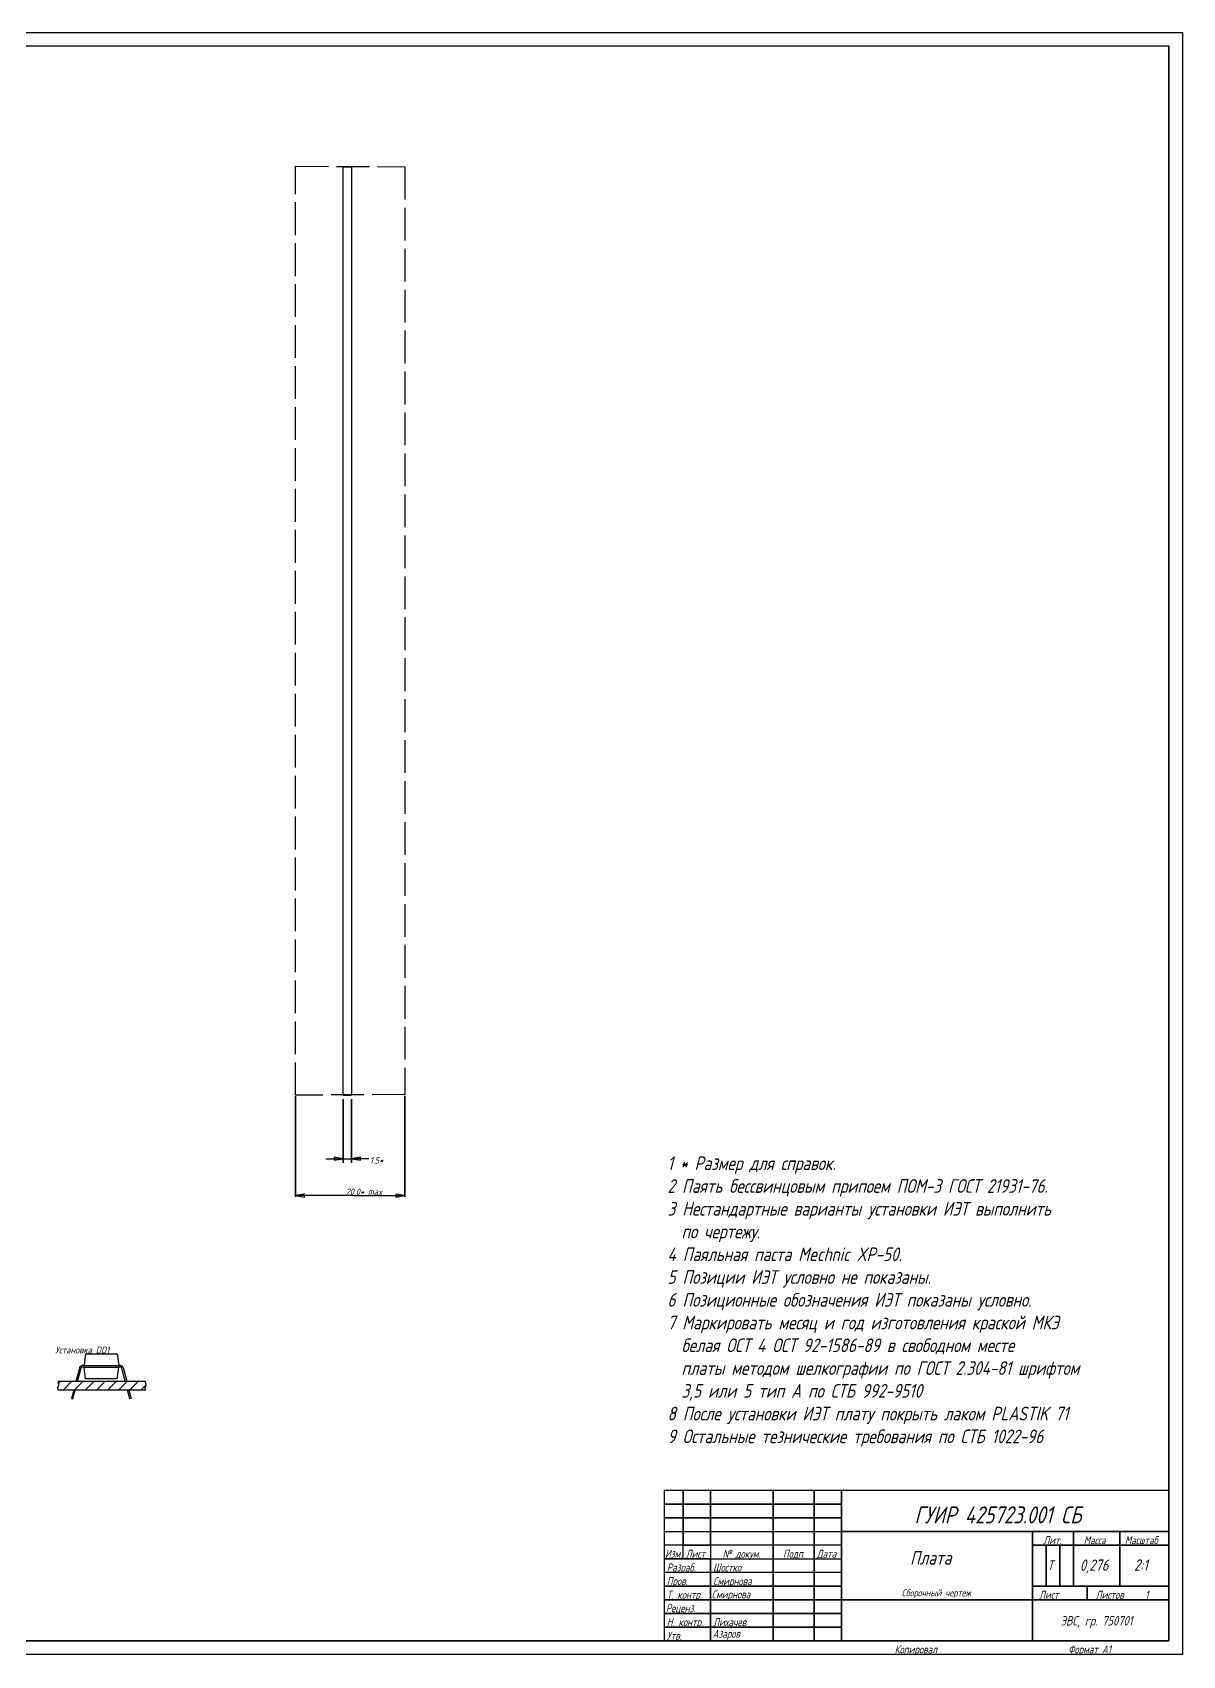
# Model space of a CAD drawing. Header units: inches. Extents: x 0 to 840, y -594 to 0.
# Drawn here: x 419 to 840, y -594 to 0 of the extents above; entities that cross this region are included whole.
import ezdxf

# ---------------------------------------------------------------- set-up
doc = ezdxf.new("R2010")
doc.units = ezdxf.units.IN
doc.header["$MEASUREMENT"] = 0
doc.linetypes.add('ACAD_ISO02W100', pattern=[15, 12, -3])
doc.styles.add('GOST type A1', font='', dxfattribs={"height": 3.704167})
doc.styles.get('GOST type A1').set_extended_font_data('GOST type A', italic=True)

msp = doc.modelspace()

# ---------------------------------------------------------------- hatches: boundary and pattern name
h = msp.add_hatch()
h.set_pattern_fill('ANSI31', color=256, scale=23)
h.paths.add_polyline_path([(460.22, -495.45), (460.02, -494.11), (428.02, -494.11), (428.22, -495.45), (427.82, -496.25), (428.02, -497.25), (460.02, -497.25), (459.82, -496.25)])

# ---------------------------------------------------------------- linework, layer by layer
for p, q in [((835, -5), (20, -5)), ((835, -5), (20, -5)), ((835, -5), (835, -589)), ((835, -589), (835, -5)), ((835, -589), (835, -5)), ((532.41, -389.2), (532.41, -49.2)), ((532.41, -49.2), (535.41, -49.2)), ((535.41, -49.2), (535.41, -389.2)), ((514.89, -389.6), (514.89, -426.4)), ((514.89, -426.4), (514.89, -389.6)), ((532.37, -390.7), (532.37, -413.99)), ((532.37, -413.99), (532.37, -390.7)), ((533.23, -389.2), (532.41, -389.2)), ((532.41, -389.2), (535.41, -389.2)), ((535.41, -390.7), (535.41, -413.99)), ((535.41, -413.99), (535.41, -390.7)), ((555, -389.4), (555, -426.4)), ((555, -426.4), (555, -389.4)), ((526.02, -412.49), (531.47, -412.49)), ((532.37, -412.49), (529.07, -411.94)), ((529.07, -411.94), (529.07, -413.04)), ((529.07, -413.04), (532.37, -412.49)), ((532.37, -412.49), (535.41, -412.49)), ((538.71, -411.94), (535.41, -412.49)), ((535.41, -412.49), (538.71, -413.04)), ((541.76, -412.49), (536.32, -412.49)), ((538.71, -413.04), (538.71, -411.94)), ((540.19, -412.49), (538.71, -412.49)), ((518.19, -425.45), (514.89, -426)), ((514.89, -426), (518.19, -426.55)), ((536, -426), (515.8, -426)), ((518.19, -426.55), (518.19, -425.45)), ((536, -426), (554.09, -426)), ((555, -426), (551.7, -425.45)), ((551.7, -425.45), (551.7, -426.55)), ((551.7, -426.55), (555, -426)), ((438.01, -483.95), (437.44, -488.27)), ((438.01, -483.95), (449.57, -483.95)), ((449.57, -483.95), (450.14, -488.27)), ((435.86, -488.93), (434.5, -494.11)), ((435.02, -494.11), (436.35, -489.06)), ((435.86, -488.93), (435.94, -488.71)), ((435.94, -488.71), (436.08, -488.53)), ((436.08, -488.53), (436.27, -488.39)), ((436.27, -488.39), (436.48, -488.3)), ((436.38, -488.97), (436.35, -489.06)), ((436.45, -488.89), (436.38, -488.97)), ((436.52, -488.83), (436.45, -488.89)), ((436.48, -488.3), (436.72, -488.27)), ((436.62, -488.79), (436.52, -488.83)), ((436.72, -488.77), (436.62, -488.79)), ((437.44, -488.27), (436.72, -488.27)), ((437.44, -488.77), (436.72, -488.77)), ((437.44, -488.27), (437.44, -488.77)), ((437.44, -488.27), (450.14, -488.27)), ((438.01, -493.09), (437.44, -488.77)), ((437.44, -488.77), (450.14, -488.77)), ((449.57, -493.09), (438.01, -493.09)), ((449.57, -493.09), (450.14, -488.77)), ((450.14, -488.27), (450.14, -488.77)), ((450.87, -488.27), (450.14, -488.27)), ((450.87, -488.77), (450.14, -488.77)), ((450.87, -488.27), (451.1, -488.3)), ((450.97, -488.79), (450.87, -488.77)), ((451.06, -488.83), (450.97, -488.79)), ((451.14, -488.89), (451.06, -488.83)), ((451.1, -488.3), (451.32, -488.39)), ((451.2, -488.97), (451.14, -488.89)), ((451.24, -489.06), (451.2, -488.97)), ((452.56, -494.11), (451.24, -489.06)), ((451.32, -488.39), (451.5, -488.53)), ((451.5, -488.53), (451.64, -488.71)), ((451.64, -488.71), (451.73, -488.93)), ((451.73, -488.93), (453.09, -494.11)), ((427.82, -496.25), (428.22, -495.45)), ((428.02, -497.25), (427.82, -496.25)), ((460.02, -494.11), (428.02, -494.11)), ((428.22, -495.45), (428.02, -494.11)), ((460.02, -497.25), (428.02, -497.25)), ((433.68, -497.25), (432.87, -500.33)), ((433.36, -500.46), (434.2, -497.25)), ((454.22, -500.46), (453.38, -497.25)), ((453.91, -497.25), (454.71, -500.33)), ((459.82, -496.25), (460.22, -495.45)), ((460.02, -497.25), (459.82, -496.25)), ((460.22, -495.45), (460.02, -494.11)), ((432.87, -500.33), (433.36, -500.46)), ((454.71, -500.33), (454.22, -500.46)), ((715, -534), (650, -534)), ((650, -534), (650, -539)), ((715, -534), (650, -534)), ((650, -534), (650, -539)), ((657, -534), (650, -534)), ((650, -534), (650, -559)), ((657, -534), (650, -534)), ((650, -534), (650, -559)), ((667, -534), (657, -534)), ((657, -534), (657, -554)), ((667, -534), (657, -534)), ((657, -534), (657, -554)), ((657, -559), (657, -534)), ((657, -559), (657, -534)), ((667, -554), (667, -534)), ((667, -554), (667, -534)), ((690, -534), (667, -534)), ((667, -534), (667, -559)), ((690, -534), (667, -534)), ((667, -534), (667, -559)), ((690, -534), (667, -534)), ((667, -534), (667, -589)), ((690, -534), (667, -534)), ((667, -534), (667, -589)), ((705, -534), (690, -534)), ((690, -534), (690, -589)), ((705, -534), (690, -534)), ((690, -534), (690, -589)), ((690, -559), (690, -534)), ((690, -559), (690, -534)), ((690, -589), (690, -534)), ((690, -589), (690, -534)), ((705, -589), (705, -534)), ((705, -589), (705, -534)), ((715, -534), (705, -534)), ((705, -534), (705, -589)), ((715, -534), (705, -534)), ((705, -534), (705, -589)), ((835, -534), (715, -534)), ((715, -534), (715, -549)), ((835, -534), (715, -534)), ((715, -534), (715, -549)), ((715, -589), (715, -534)), ((715, -589), (715, -534)), ((715, -539), (715, -534)), ((715, -539), (715, -534)), ((835, -549), (835, -534)), ((835, -549), (835, -534)), ((650, -539), (715, -539)), ((650, -539), (715, -539)), ((715, -539), (650, -539)), ((650, -539), (650, -544)), ((715, -539), (650, -539)), ((650, -539), (650, -544)), ((715, -544), (715, -539)), ((715, -544), (715, -539)), ((650, -544), (715, -544)), ((650, -544), (715, -544)), ((715, -544), (650, -544)), ((650, -544), (650, -549)), ((715, -544), (650, -544)), ((650, -544), (650, -549)), ((715, -549), (715, -544)), ((715, -549), (715, -544)), ((650, -549), (715, -549)), ((650, -549), (715, -549)), ((715, -549), (835, -549)), ((715, -549), (835, -549)), ((785, -549), (715, -549)), ((715, -549), (715, -574)), ((785, -549), (715, -549)), ((715, -549), (715, -574)), ((800, -549), (785, -549)), ((785, -549), (785, -554)), ((800, -549), (785, -549)), ((785, -549), (785, -554)), ((785, -574), (785, -549)), ((785, -574), (785, -549)), ((817, -549), (800, -549)), ((800, -549), (800, -554)), ((817, -549), (800, -549)), ((800, -549), (800, -554)), ((800, -554), (800, -549)), ((800, -554), (800, -549)), ((835, -549), (817, -549)), ((817, -549), (817, -554)), ((835, -549), (817, -549)), ((817, -549), (817, -554)), ((817, -554), (817, -549)), ((817, -554), (817, -549)), ((835, -554), (835, -549)), ((835, -554), (835, -549)), ((715, -554), (650, -554)), ((650, -554), (650, -559)), ((715, -554), (650, -554)), ((650, -554), (650, -559)), ((657, -554), (667, -554)), ((657, -554), (667, -554)), ((715, -559), (715, -554)), ((715, -559), (715, -554)), ((790, -554), (785, -554)), ((785, -554), (785, -569)), ((790, -554), (785, -554)), ((785, -554), (785, -569)), ((785, -554), (800, -554)), ((785, -554), (800, -554)), ((790, -569), (790, -554)), ((790, -569), (790, -554)), ((795.04, -553.97), (790.04, -553.97)), ((790.04, -553.97), (790.04, -568.97)), ((795.04, -553.97), (790.04, -553.97)), ((790.04, -553.97), (790.04, -568.97)), ((800, -554), (795, -554)), ((795, -554), (795, -569)), ((800, -554), (795, -554)), ((795, -554), (795, -569)), ((795.04, -568.97), (795.04, -553.97)), ((795.04, -568.97), (795.04, -553.97)), ((817, -554), (800, -554)), ((800, -554), (800, -569)), ((817, -554), (800, -554)), ((800, -554), (800, -569)), ((800, -569), (800, -554)), ((800, -569), (800, -554)), ((800, -554), (817, -554)), ((800, -554), (817, -554)), ((835, -553.97), (817, -553.97)), ((817, -553.97), (817, -569)), ((835, -553.97), (817, -553.97)), ((817, -553.97), (817, -569)), ((817, -569), (817, -554)), ((817, -569), (817, -554)), ((817, -554), (835, -554)), ((817, -554), (835, -554)), ((835, -569), (835, -553.97)), ((835, -569), (835, -553.97)), ((667, -559), (650, -559)), ((650, -559), (650, -589)), ((667, -559), (650, -559)), ((650, -559), (650, -589)), ((650, -559), (715, -559)), ((650, -559), (715, -559)), ((650, -559), (657, -559)), ((650, -559), (657, -559)), ((715, -564), (650, -564)), ((650, -564), (650, -569)), ((715, -564), (650, -564)), ((650, -564), (650, -569)), ((667, -589), (667, -559)), ((667, -589), (667, -559)), ((667, -559), (690, -559)), ((667, -559), (690, -559)), ((715, -569), (715, -564)), ((715, -569), (715, -564)), ((650, -569), (715, -569)), ((650, -569), (715, -569)), ((715, -569), (650, -569)), ((650, -569), (650, -574)), ((715, -569), (650, -569)), ((650, -569), (650, -574)), ((715, -574), (715, -569)), ((715, -574), (715, -569)), ((785, -569), (790, -569)), ((785, -569), (790, -569)), ((805, -569), (785, -569)), ((785, -569), (785, -574)), ((805, -569), (785, -569)), ((785, -569), (785, -574)), ((790.04, -568.97), (795.04, -568.97)), ((790.04, -568.97), (795.04, -568.97)), ((795, -569), (800, -569)), ((795, -569), (800, -569)), ((800, -569), (817, -569)), ((800, -569), (817, -569)), ((805, -574), (805, -569)), ((805, -574), (805, -569)), ((835, -569), (805, -569)), ((805, -569), (805, -574)), ((835, -569), (805, -569)), ((805, -569), (805, -574)), ((817, -569), (835, -569)), ((817, -569), (835, -569)), ((835, -574), (835, -569)), ((835, -574), (835, -569)), ((650, -574), (715, -574)), ((650, -574), (715, -574)), ((715, -574), (650, -574)), ((650, -574), (650, -579)), ((715, -574), (650, -574)), ((650, -574), (650, -579)), ((785, -574), (715, -574)), ((715, -574), (715, -589)), ((785, -574), (715, -574)), ((715, -574), (715, -589)), ((715, -574), (785, -574)), ((715, -574), (785, -574)), ((715, -579), (715, -574)), ((715, -579), (715, -574)), ((785, -574), (805, -574)), ((785, -574), (805, -574)), ((835, -574), (785, -574)), ((785, -574), (785, -589)), ((835, -574), (785, -574)), ((785, -574), (785, -589)), ((785, -589), (785, -574)), ((785, -589), (785, -574)), ((805, -574), (835, -574)), ((805, -574), (835, -574)), ((835, -589), (835, -574)), ((835, -589), (835, -574)), ((650, -579), (715, -579)), ((650, -579), (715, -579)), ((715, -579), (650, -579)), ((650, -579), (650, -584)), ((715, -579), (650, -579)), ((650, -579), (650, -584)), ((715, -584), (715, -579)), ((715, -584), (715, -579)), ((650, -584), (715, -584)), ((650, -584), (715, -584)), ((715, -584), (650, -584)), ((650, -584), (650, -589)), ((715, -584), (650, -584)), ((650, -584), (650, -589)), ((715, -589), (715, -584)), ((715, -589), (715, -584)), ((835, -589), (5, -589)), ((20, -589), (835, -589)), ((20, -589), (835, -589)), ((650, -589), (667, -589)), ((650, -589), (667, -589)), ((650, -589), (715, -589)), ((650, -589), (715, -589)), ((667, -589), (690, -589)), ((667, -589), (690, -589)), ((690, -589), (705, -589)), ((690, -589), (705, -589)), ((705, -589), (715, -589)), ((705, -589), (715, -589)), ((715, -589), (785, -589)), ((715, -589), (785, -589)), ((785, -589), (835, -589)), ((785, -589), (835, -589))]:
    msp.add_line(p, q)
at = {"linetype": 'ACAD_ISO02W100'}
for p, q in [((514.89, -389.2), (515, -49)), ((515, -49), (554.99, -49.2)), ((554.99, -49.2), (555, -389)), ((555, -389), (514.89, -389.2))]:
    msp.add_line(p, q, dxfattribs=at)
msp.add_lwpolyline([(0, 0), (840, 0), (840, -594), (0, -594)], close=True)

# ---------------------------------------------------------------- texts
at = {"style": 'GOST type A1'}
for s, height, p in [('1.5*', 2.414, (542.19, -414.26)), ('20.0* max', 2.414, (533.29, -425.82)), ('Установка DD1', 2.4143, (426.87, -483.77)), ('ГУИР 425723.001 СБ', 6.2081, (741.75, -546.03)), ('Лит.', 2.932, (788.99, -553.64)), ('Масса', 2.932, (803.78, -553.64)), ('Масштаб', 2.932, (818.86, -553.64)), ('Изм.', 2.932, (650.37, -558.64)), ('Лист', 2.932, (657.94, -558.64)), ('№ докум.', 2.932, (671.47, -558.64)), ('Подп.', 2.932, (693.57, -558.62)), ('Дата', 2.932, (705.94, -558.64)), ('Плата', 5, (740.15, -561.16)), ('Разраб.', 2.932, (651, -563.64)), ('Шостко', 2.932, (668, -563.64)), ('Т', 3.5, (790.56, -563.09)), ('0,276', 4.139, (802.36, -563.4)), ('2:1', 4.139, (822.23, -563.33)), ('Пров.', 2.932, (651, -568.64)), ('Смирнова', 2.932, (667.47, -573.51)), ('Смирнова', 2.932, (668, -568.64)), ('Сборочный чертеж', 2.5, (737.1, -572.72)), ('Реценз.', 2.932, (650.63, -578.59)), ('Т. контр.', 2.932, (651, -573.64)), ('Лист', 2.932, (787.44, -573.64)), ('Листов', 2.932, (808.18, -573.64)), ('1', 2.93, (826.34, -573.64)), ('Н. контр.', 2.932, (651, -583.64)), ('Лихачев', 2.932, (668, -583.64)), ('ЭВС, гр. 750701', 3.4489, (795.28, -583.44)), ('Утв.', 2.932, (651, -588.64)), ('Азаров', 2.932, (667.81, -587.92)), ('Копировал', 2.932, (734.48, -593.64)), ('Формат А1', 2.932, (798.08, -593.64))]:
    msp.add_text(s, height=height, dxfattribs=at).set_placement(p)
at = {"insert": (651.26, -411.64), "char_height": 5, "attachment_point": 1, "style": 'GOST type A1'}
msp.add_mtext_dynamic_manual_height_columns('1 * Размер для справок.\\P2 Паять бессвинцовым припоем ПОМ-3 ГОСТ 21931-76.\\P3 Нестандартные варианты установки ИЭТ выполнить\\P  по чертежу.\\P4 Паяльная паста Mechnic XP-50.\\P5 Позиции ИЭТ условно не показаны.\\P6 Позиционные обозначения ИЭТ показаны условно.\\P7 Маркировать месяц и год изготовления краской МКЭ\\P  белая ОСТ 4 ОСТ 92-1586-89 в свободном месте\\P  платы методом шелкографии по ГОСТ 2.304-81 шрифтом\\P  3,5 или 5 тип А по СТБ 992-9510\\P8 После установки ИЭТ плату покрыть лаком PLASTIK 71\\P9 Остальные тезнические требования по СТБ 1022-96', width=167.4786, gutter_width=1, heights=[0], dxfattribs=at)

doc.saveas('drawing.dxf')
